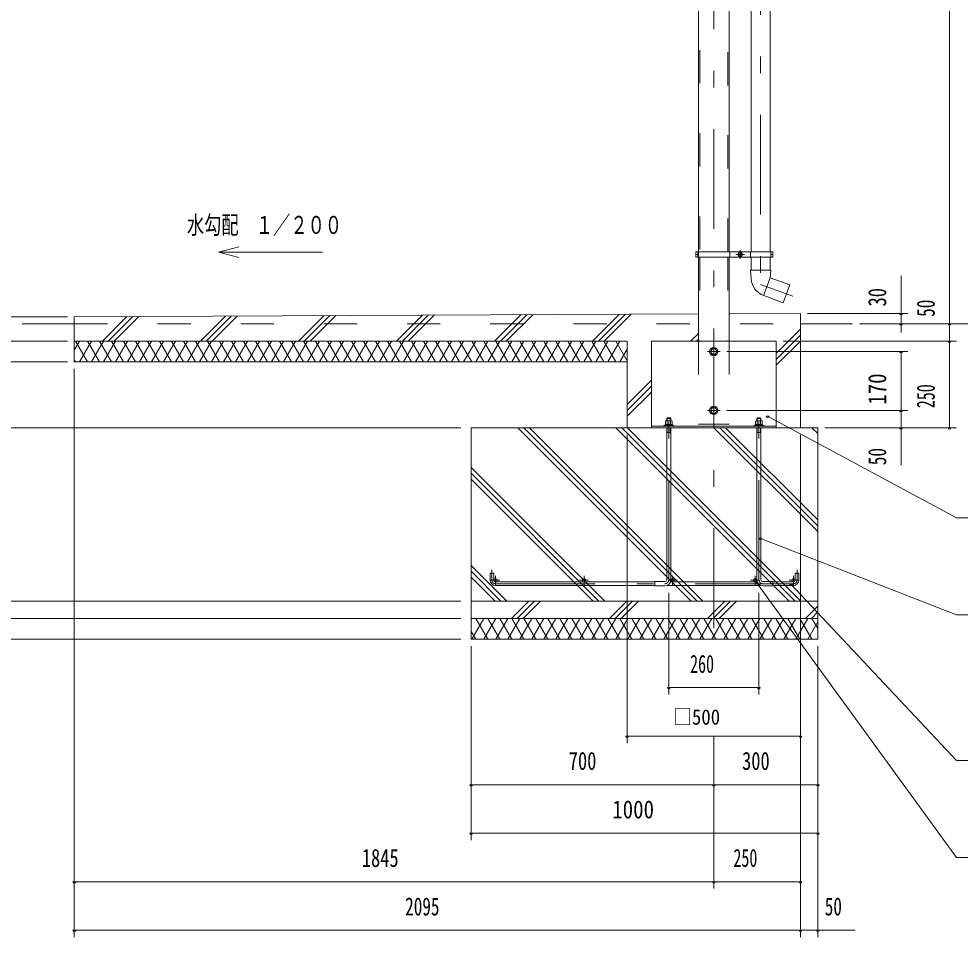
# Model space of a CAD drawing. Units: millimetres, scale not verified, with parts at other scales. Extents: x -25340 to 25345, y -10500 to 10500.
# Drawn here: x 15121 to 21910, y -3330 to 3295 of the extents above; entities that cross this region are included whole.
import ezdxf
from ezdxf.enums import TextEntityAlignment as Align

# ---------------------------------------------------------------- set-up
doc = ezdxf.new("R2010")
doc.units = ezdxf.units.MM
doc.header["$LTSCALE"] = 60
doc.linetypes.add('USER2', pattern=[10, 4, -6])
doc.linetypes.add('USER3', pattern=[24, 12, -5, 2, -5])
for name, color, linetype, lineweight in [('0-6_2-02BOLD', 7, 'Continuous', 18), ('0-7_2-12HIDDEN', 3, 'USER2', 18), ('0-8_2-22CENTER', 3, 'USER3', 18), ('0-9_2-42THIN', 4, 'Continuous', 18), ('0-A_2-52DIM', 3, 'Continuous', 18), ('0-B_2-62HATCH', 2, 'Continuous', 18)]:
    doc.layers.add(name, color=color, linetype=linetype, lineweight=lineweight)
doc.styles.add('ＭＳ ゴシック', font='')
doc.styles.get('ＭＳ ゴシック').set_extended_font_data('MS Gothic')

msp = doc.modelspace()

# ---------------------------------------------------------------- linework, layer by layer
at = {"layer": '0-6_2-02BOLD'}
for p, q in [((20021.75, 6069.93), (20021.75, 1614.93)), ((20244.5, 1614.93), (20244.5, 6069.93)), ((20401.88, 6069.93), (20401.88, 1614.93)), ((20539.38, 6069.93), (20539.38, 1614.93)), ((20002.5, 1614.93), (20002.5, 1574.93)), ((20017.75, 1594.93), (20002.5, 1594.93)), ((20017.75, 1614.93), (20017.75, 1574.93)), ((20021.75, 1614.93), (20021.75, 969.93)), ((20244.5, 1574.93), (20244.5, 969.93)), ((20248.5, 1614.93), (20248.5, 1574.93)), ((20310.69, 1602.15), (20310.69, 1587.71)), ((20310.69, 1587.71), (20323.19, 1580.5)), ((20323.19, 1580.5), (20335.69, 1587.71)), ((20397.87, 1614.93), (20397.87, 1574.93)), ((20401.88, 1574.93), (20401.88, 1482.66)), ((20539.38, 1574.93), (20539.38, 1482.66)), ((20543.37, 1614.93), (20543.37, 1574.93)), ((20543.37, 1594.93), (20558.62, 1594.93)), ((20558.62, 1614.93), (20558.62, 1574.93)), ((20398.12, 1482.66), (20543.13, 1482.66)), ((20402.52, 1418.17), (20398.12, 1482.66)), ((20539.38, 1427.66), (20492.35, 1298.45)), ((20493.05, 1298.2), (20633.31, 1247.15)), ((15520.63, 1144.93), (20021.75, 1166.42)), ((20244.5, 1167.48), (20758.12, 1169.93)), ((20758.12, 1169.93), (20758.12, 344.93)), ((15520.63, 1094.93), (15145.63, 1094.93)), ((15520.63, 1144.93), (15520.63, 819.93)), ((21133.12, 1094.93), (20758.12, 1094.93)), ((19508.12, 969.93), (15520.63, 969.93)), ((19508.12, 969.93), (19508.12, 344.93)), ((19683.12, 969.93), (19683.12, 344.93)), ((20108.59, 894.93), (20120.86, 916.18)), ((20120.86, 873.68), (20108.59, 894.93)), ((20120.86, 916.18), (20145.39, 916.18)), ((19508.12, 819.93), (15520.63, 819.93)), ((20120.86, 873.68), (20145.39, 873.68)), ((20108.59, 469.93), (20120.86, 491.18)), ((20120.86, 491.18), (20145.39, 491.18)), ((19793.13, 412.67), (19798.12, 417.67)), ((19793.13, 412.67), (19823.13, 412.67)), ((19793.13, 394.43), (19793.13, 412.67)), ((19798.12, 417.67), (19818.12, 417.67)), ((19818.12, 417.67), (19823.13, 412.67)), ((19823.13, 394.43), (19823.13, 412.67)), ((20120.86, 448.68), (20108.59, 469.93)), ((20448.13, 417.67), (20443.12, 412.67)), ((20473.13, 412.67), (20443.12, 412.67)), ((20443.12, 394.43), (20443.12, 412.67)), ((20468.12, 417.67), (20448.13, 417.67)), ((20473.13, 412.67), (20468.12, 417.67)), ((20473.13, 394.43), (20473.13, 412.67)), ((18383.13, 344.93), (18383.13, -1180.07)), ((19683.12, 356.18), (20583.13, 356.18)), ((19773.13, 361.93), (19773.13, 356.18)), ((19781.25, 369.43), (19835, 369.43)), ((19781.25, 369.43), (19781.25, 361.93)), ((19783.59, 392.17), (19783.59, 369.43)), ((19793.13, -752.57), (19793.13, 344.93)), ((19795.86, 392.17), (19795.86, 369.43)), ((19800.63, 361.93), (19808.13, 369.43)), ((19808.13, 361.93), (19815.63, 369.43)), ((19820.4, 392.17), (19820.4, 369.43)), ((19823.13, -752.57), (19823.13, 344.93)), ((19835, 369.43), (19835, 361.93)), ((20493.12, 361.93), (20423.13, 361.93)), ((20423.13, 361.93), (20423.13, 356.18)), ((20437.5, 394.43), (20433.59, 392.17)), ((20433.59, 392.17), (20433.59, 369.43)), ((20478.75, 394.43), (20437.5, 394.43)), ((20443.12, -752.57), (20443.12, 344.93)), ((20445.86, 392.17), (20445.86, 369.43)), ((20458.12, 361.93), (20450.63, 369.43)), ((20465.62, 361.93), (20458.12, 369.43)), ((20470.39, 392.17), (20470.39, 369.43)), ((20473.13, -752.57), (20473.13, 344.93)), ((20482.66, 392.17), (20478.75, 394.43)), ((20482.66, 392.17), (20482.66, 369.43)), ((20485, 369.43), (20485, 361.93)), ((20493.12, 361.93), (20493.12, 356.18)), ((19793.13, 311.18), (19823.13, 311.18)), ((20473.13, 311.18), (20443.12, 311.18)), ((18520.63, -755.07), (18520.63, -705.07)), ((18545.63, -705.07), (18520.63, -705.07)), ((18545.63, -755.07), (18545.63, -705.07)), ((20745.63, -755.07), (20745.63, -705.07)), ((18558.13, -767.57), (19708.13, -767.57)), ((18558.13, -792.57), (19708.13, -792.57)), ((19780.62, -765.07), (19708.13, -765.07)), ((19708.13, -795.07), (19708.13, -765.07)), ((19780.62, -795.07), (19708.13, -795.07)), ((20471.27, -792.57), (19794.99, -792.57)), ((20445.86, -767.57), (19820.39, -767.57)), ((20558.12, -795.07), (20485.63, -795.07)), ((20708.13, -767.57), (20558.12, -767.57)), ((20708.13, -792.57), (20558.12, -792.57)), ((20883.13, -905.07), (18383.13, -905.07)), ((20883.13, -1030.07), (18383.13, -1030.07)), ((20883.13, -1180.07), (18383.13, -1180.07))]:
    msp.add_line(p, q, dxfattribs=at)
for points in [[(20002.5, 1614.93), (20069.18, 1614.93), (20558.62, 1614.93)], [(20002.5, 1574.93), (20026.34, 1574.93), (20558.62, 1574.93)], [(20310.69, 1602.15), (20323.19, 1609.37), (20335.69, 1602.15), (20335.69, 1587.71)], [(20543.12, 1482.66), (20539.38, 1427.66), (20680.33, 1376.36), (20633.31, 1247.15)], [(19683.12, 969.93), (20583.13, 969.93), (20583.13, 344.93)], [(20145.39, 873.68), (20157.66, 894.93), (20145.39, 916.18)], [(20120.86, 448.68), (20145.39, 448.68), (20157.66, 469.93), (20145.39, 491.18)], [(18383.13, 344.93), (20883.13, 344.93), (20883.13, -1180.07)], [(19773.13, 361.93), (19843.12, 361.93), (19843.12, 356.18)], [(19783.59, 392.17), (19787.5, 394.43), (19828.75, 394.43), (19832.66, 392.17), (19832.66, 369.43)], [(20485, 369.43), (20431.25, 369.43), (20431.25, 361.93)], [(20720.63, -755.07), (20720.63, -705.07), (20745.63, -705.07)], [(20558.12, -795.07), (20558.12, -765.07), (20485.63, -765.07)]]:
    msp.add_lwpolyline(points, dxfattribs=at)
for centre, radius in [((20323.19, 1594.93), 15.62), ((20323.19, 1594.93), 12.25), ((20133.13, 894.93), 30), ((20133.13, 894.93), 20.62), ((20133.13, 469.93), 30), ((20133.13, 469.93), 20.62), ((18558.13, -755.07), 12.5), ((19196.87, -755.07), 12.5), ((19835.63, -755.07), 12.5), ((20430.63, -755.07), 12.5), ((20708.13, -755.07), 12.5)]:
    msp.add_circle(centre, radius, dxfattribs=at)
for centre, radius, start, end in [((20539.71, 1427.54), 137.5, 183.90576, 250.16731), ((19789.72, 384.97), 9.46, 49.5701, 90), ((19808.13, 359.98), 34.45, 69.13593, 110.86406), ((19826.53, 384.97), 9.46, 90, 130.42989), ((20439.72, 384.97), 9.46, 49.57011, 90), ((20458.12, 359.98), 34.45, 69.13594, 110.86407), ((20476.53, 384.97), 9.46, 90, 130.4299), ((18558.13, -755.07), 37.5, 180, 270), ((19780.62, -752.57), 42.5, 270, 0), ((19780.62, -752.57), 12.5, 270, 0), ((20485.63, -752.57), 42.5, 180, 270), ((20485.63, -752.57), 12.5, 180, 270), ((20708.13, -755.07), 37.5, 270, 0)]:
    msp.add_arc(centre, radius, start, end, dxfattribs=at)
at = {"layer": '0-7_2-12HIDDEN'}
for p, q in [((20032.25, 6069.93), (20032.25, 1614.93)), ((20234, 1614.93), (20234, 6069.93)), ((20032.25, 1574.93), (20032.25, 969.93)), ((20234, 1574.93), (20234, 969.93)), ((15520.63, 1094.93), (20758.12, 1094.93)), ((20021.75, 969.93), (20021.75, 369.93)), ((20244.5, 969.93), (20244.5, 369.93)), ((20021.75, 369.93), (20244.5, 369.93))]:
    msp.add_line(p, q, dxfattribs=at)
at = {"layer": '0-8_2-22CENTER'}
for p, q in [((20470.62, 6922.98), (20470.62, 1379.52)), ((20133.13, 6819.93), (20133.13, -1305.07)), ((20291.94, 1594.93), (20354.44, 1594.93)), ((20323.19, 1626.18), (20323.19, 1563.68)), ((20470.62, 1379.52), (20703.8, 1294.65)), ((20088.13, 894.93), (20178.13, 894.93)), ((19808.13, -752.57), (19808.13, 447.67)), ((20088.13, 469.93), (20178.13, 469.93)), ((20458.12, -752.57), (20458.12, 447.67)), ((18533.13, -755.07), (18533.13, -680.07)), ((18558.13, -787.57), (18558.13, -722.57)), ((19196.87, -787.57), (19196.87, -722.57)), ((19835.63, -787.57), (19835.63, -722.57)), ((20430.63, -787.57), (20430.63, -722.57)), ((20708.13, -787.57), (20708.13, -722.57)), ((20733.13, -755.07), (20733.13, -680.07)), ((18590.63, -755.07), (18525.63, -755.07)), ((18558.13, -780.07), (20708.13, -780.07)), ((19229.37, -755.07), (19164.37, -755.07)), ((19868.13, -755.07), (19803.13, -755.07)), ((20463.13, -755.07), (20398.13, -755.07)), ((20740.63, -755.07), (20675.63, -755.07))]:
    msp.add_line(p, q, dxfattribs=at)
for centre, radius, start, end in [((18558.13, -755.07), 25, 180, 270), ((19780.62, -752.57), 27.5, 270, 0), ((20485.63, -752.57), 27.5, 180, 270), ((20708.13, -755.07), 25, 270, 0)]:
    msp.add_arc(centre, radius, start, end, dxfattribs=at)
at = {"layer": '0-9_2-42THIN'}
for p, q in [((19796.88, 394.43), (19796.88, 416.41)), ((19819.38, 394.43), (19819.38, 416.41)), ((20446.87, 394.43), (20446.87, 416.41)), ((20469.37, 394.43), (20469.37, 416.41)), ((19796.88, 311.18), (19796.88, 344.93)), ((19819.38, 311.18), (19819.38, 344.93)), ((20446.87, 311.18), (20446.87, 344.93)), ((20469.37, 311.18), (20469.37, 344.93)), ((19793.13, 304.69), (19796.88, 311.18)), ((19819.38, 311.18), (19823.13, 304.69)), ((20446.87, 311.18), (20443.12, 304.69)), ((20473.13, 304.69), (20469.37, 311.18))]:
    msp.add_line(p, q, dxfattribs=at)
at = {"layer": '0-A_2-52DIM'}
for p, q in [((21833.13, 344.93), (21833.13, 7297.43)), ((16561.39, 1611.23), (16706.28, 1650.05)), ((16561.39, 1611.23), (17311.39, 1611.23)), ((16561.39, 1611.23), (16706.28, 1572.41)), ((21483.13, 1032.16), (21483.13, 1439.93)), ((20808.12, 1169.93), (21533.12, 1169.93)), ((21493.13, 1169.93), (21473.13, 1169.93)), ((15470.62, 1144.93), (14745.63, 1144.93)), ((21183.12, 1094.93), (22233.13, 1094.93)), ((21493.13, 1094.93), (21473.13, 1094.93)), ((21843.13, 1094.93), (21823.13, 1094.93)), ((15470.62, 969.93), (14395.63, 969.93)), ((20633.13, 969.93), (21883.13, 969.93)), ((21843.13, 969.93), (21823.13, 969.93)), ((20228.13, 894.93), (21533.12, 894.93)), ((21493.13, 894.93), (21473.13, 894.93)), ((21483.13, 74.93), (21483.13, 894.93)), ((15470.62, 819.93), (14395.63, 819.93)), ((15520.63, 769.93), (15520.63, -3330.07)), ((20228.13, 469.93), (21533.12, 469.93)), ((20531.17, 428.62), (20511.17, 428.62)), ((21493.13, 469.93), (21473.13, 469.93)), ((18308.13, 344.93), (14045.63, 344.93)), ((20933.13, 344.93), (21883.13, 344.93)), ((21493.13, 344.93), (21473.13, 344.93)), ((21843.13, 344.93), (21823.13, 344.93)), ((19508.12, 294.93), (19508.12, -1930.07)), ((20758.12, 294.93), (20758.12, -3330.07)), ((20475.82, -451.73), (20455.82, -451.73)), ((20465.82, -451.73), (21883.13, -1005.07)), ((20444.25, -761.97), (20424.25, -761.97)), ((20434.25, -761.97), (21883.13, -2755.07)), ((20700.4, -786.39), (20680.4, -786.39)), ((19808.13, -845.07), (19808.13, -1580.07)), ((20458.12, -845.07), (20458.12, -1580.07)), ((18308.13, -905.07), (14395.63, -905.07)), ((23433.12, -1005.07), (21883.13, -1005.07)), ((18308.13, -1030.07), (14395.63, -1030.07)), ((18308.13, -1180.07), (13695.63, -1180.07)), ((18383.13, -1230.07), (18383.13, -2630.07)), ((20883.13, -1230.07), (20883.13, -3330.07)), ((19818.13, -1530.07), (19798.13, -1530.07)), ((20458.12, -1530.07), (19808.13, -1530.07)), ((20468.12, -1530.07), (20448.12, -1530.07)), ((19518.12, -1880.07), (19498.12, -1880.07)), ((20758.12, -1880.07), (19508.12, -1880.07)), ((20133.13, -1880.07), (20133.13, -2980.07)), ((20768.12, -1880.07), (20748.12, -1880.07)), ((18393.13, -2230.07), (18373.13, -2230.07)), ((20883.13, -2230.07), (18383.13, -2230.07)), ((20143.13, -2230.07), (20123.13, -2230.07)), ((20893.13, -2230.07), (20873.13, -2230.07)), ((18393.13, -2580.07), (18373.13, -2580.07)), ((20883.13, -2580.07), (18383.13, -2580.07)), ((20893.13, -2580.07), (20873.13, -2580.07)), ((21883.13, -2755.07), (23433.12, -2755.07)), ((15530.63, -2930.07), (15510.63, -2930.07)), ((20758.12, -2930.07), (15520.63, -2930.07)), ((20143.13, -2930.07), (20123.13, -2930.07)), ((20768.12, -2930.07), (20748.12, -2930.07)), ((15530.63, -3280.07), (15510.63, -3280.07)), ((15520.63, -3280.07), (21153.13, -3280.07)), ((20768.12, -3280.07), (20748.12, -3280.07)), ((20893.13, -3280.07), (20873.13, -3280.07))]:
    msp.add_line(p, q, dxfattribs=at)
for points in [[(20521.17, 428.62), (21883.13, -305.07), (23883.13, -305.07)], [(20690.4, -786.39), (21883.13, -2055.07), (23433.12, -2055.07)]]:
    msp.add_lwpolyline(points, dxfattribs=at)
for centre in [(21483.13, 1169.93), (21483.13, 1094.93), (21833.13, 1094.93), (21833.13, 969.93), (21483.13, 894.93), (20521.17, 428.62), (21483.13, 469.93), (21483.13, 344.93), (21833.13, 344.93), (20465.82, -451.73), (20434.25, -761.97), (20690.4, -786.39), (19808.13, -1530.07), (20458.12, -1530.07), (19508.12, -1880.07), (20758.12, -1880.07), (18383.13, -2230.07), (20133.13, -2230.07), (20883.13, -2230.07), (18383.13, -2580.07), (20883.13, -2580.07), (15520.63, -2930.07), (20133.13, -2930.07), (20758.12, -2930.07), (15520.63, -3280.07), (20758.12, -3280.07), (20883.13, -3280.07)]:
    msp.add_arc(centre, 10, 180, 0, dxfattribs=at)
at = {"layer": '0-B_2-62HATCH'}
for p, q in [((17844.38, 969.93), (18031.36, 1156.91)), ((17886.8, 969.93), (18073.99, 1157.12)), ((17929.23, 969.93), (18116.62, 1157.32)), ((18551.49, 969.93), (18741.86, 1160.31)), ((18593.91, 969.93), (18784.49, 1160.51)), ((18636.34, 969.93), (18827.12, 1160.71)), ((19258.59, 969.93), (19452.36, 1163.7)), ((19301.02, 969.93), (19494.99, 1163.9)), ((19343.44, 969.93), (19537.62, 1164.1)), ((20244.5, 1163.88), (20248.12, 1167.5)), ((15723.06, 969.93), (15899.87, 1146.74)), ((15765.48, 969.93), (15942.5, 1146.94)), ((15807.91, 969.93), (15985.13, 1147.15)), ((16430.17, 969.93), (16610.37, 1150.13)), ((16472.59, 969.93), (16653, 1150.34)), ((16515.02, 969.93), (16695.63, 1150.54)), ((17137.27, 969.93), (17320.87, 1153.52)), ((17179.7, 969.93), (17363.49, 1153.73)), ((17222.12, 969.93), (17406.12, 1153.93)), ((19965.7, 969.93), (20021.75, 1025.98)), ((20583.13, 880.25), (20758.12, 1055.25)), ((15520.63, 905.85), (15557.62, 969.93)), ((15615.36, 819.93), (15528.76, 969.93)), ((15557.62, 819.93), (15644.22, 969.93)), ((15701.96, 819.93), (15615.36, 969.93)), ((15644.22, 819.93), (15730.83, 969.93)), ((15788.56, 819.93), (15701.96, 969.93)), ((15730.83, 819.93), (15817.43, 969.93)), ((15875.16, 819.93), (15788.56, 969.93)), ((15817.43, 819.93), (15904.03, 969.93)), ((15961.77, 819.93), (15875.17, 969.93)), ((15904.03, 819.93), (15990.63, 969.93)), ((16048.37, 819.93), (15961.77, 969.93)), ((15990.63, 819.93), (16077.24, 969.93)), ((16134.97, 819.93), (16048.37, 969.93)), ((16077.24, 819.93), (16163.84, 969.93)), ((16221.58, 819.93), (16134.97, 969.93)), ((16163.84, 819.93), (16250.44, 969.93)), ((16308.18, 819.93), (16221.58, 969.93)), ((16250.44, 819.93), (16337.05, 969.93)), ((16394.78, 819.93), (16308.18, 969.93)), ((16337.05, 819.93), (16423.65, 969.93)), ((16481.38, 819.93), (16394.78, 969.93)), ((16423.65, 819.93), (16510.25, 969.93)), ((16567.99, 819.93), (16481.38, 969.93)), ((16510.25, 819.93), (16596.85, 969.93)), ((16654.59, 819.93), (16567.99, 969.93)), ((16596.85, 819.93), (16683.46, 969.93)), ((16741.19, 819.93), (16654.59, 969.93)), ((16683.46, 819.93), (16770.06, 969.93)), ((16827.8, 819.93), (16741.19, 969.93)), ((16770.06, 819.93), (16856.66, 969.93)), ((16914.4, 819.93), (16827.8, 969.93)), ((16856.66, 819.93), (16943.26, 969.93)), ((17001, 819.93), (16914.4, 969.93)), ((16943.27, 819.93), (17029.86, 969.93)), ((17087.6, 819.93), (17001, 969.93)), ((17029.86, 819.93), (17116.47, 969.93)), ((17174.21, 819.93), (17087.6, 969.93)), ((17116.47, 819.93), (17203.07, 969.93)), ((17260.8, 819.93), (17174.21, 969.93)), ((17203.07, 819.93), (17289.68, 969.93)), ((17347.41, 819.93), (17260.81, 969.93)), ((17289.68, 819.93), (17376.27, 969.93)), ((17434.01, 819.93), (17347.41, 969.93)), ((17376.27, 819.93), (17462.88, 969.93)), ((17520.61, 819.93), (17434.01, 969.93)), ((17462.88, 819.93), (17549.48, 969.93)), ((17607.22, 819.93), (17520.61, 969.93)), ((17549.48, 819.93), (17636.08, 969.93)), ((17693.82, 819.93), (17607.22, 969.93)), ((17636.08, 819.93), (17722.69, 969.93)), ((17780.42, 819.93), (17693.82, 969.93)), ((17722.69, 819.93), (17809.29, 969.93)), ((17867.02, 819.93), (17780.42, 969.93)), ((17809.29, 819.93), (17895.89, 969.93)), ((17953.63, 819.93), (17867.02, 969.93)), ((17895.89, 819.93), (17982.49, 969.93)), ((18040.23, 819.93), (17953.63, 969.93)), ((17982.49, 819.93), (18069.1, 969.93)), ((18126.83, 819.93), (18040.23, 969.93)), ((18069.1, 819.93), (18155.7, 969.93)), ((18213.44, 819.93), (18126.83, 969.93)), ((18155.7, 819.93), (18242.3, 969.93)), ((18300.04, 819.93), (18213.44, 969.93)), ((18242.3, 819.93), (18328.9, 969.93)), ((18386.64, 819.93), (18300.04, 969.93)), ((18328.91, 819.93), (18415.51, 969.93)), ((18473.24, 819.93), (18386.64, 969.93)), ((18415.51, 819.93), (18502.11, 969.93)), ((18559.85, 819.93), (18473.24, 969.93)), ((18502.11, 819.93), (18588.71, 969.93)), ((18646.45, 819.93), (18559.85, 969.93)), ((18588.71, 819.93), (18675.32, 969.93)), ((18733.05, 819.93), (18646.45, 969.93)), ((18675.32, 819.93), (18761.92, 969.93)), ((18819.65, 819.93), (18733.05, 969.93)), ((18761.92, 819.93), (18848.52, 969.93)), ((18906.25, 819.93), (18819.65, 969.93)), ((18848.52, 819.93), (18935.12, 969.93)), ((18992.86, 819.93), (18906.26, 969.93)), ((18935.12, 819.93), (19021.72, 969.93)), ((19079.46, 819.93), (18992.86, 969.93)), ((19021.73, 819.93), (19108.33, 969.93)), ((19166.06, 819.93), (19079.46, 969.93)), ((19108.33, 819.93), (19194.93, 969.93)), ((19252.67, 819.93), (19166.06, 969.93)), ((19194.93, 819.93), (19281.53, 969.93)), ((19339.27, 819.93), (19252.67, 969.93)), ((19281.53, 819.93), (19368.14, 969.93)), ((19425.87, 819.93), (19339.27, 969.93)), ((19368.14, 819.93), (19454.74, 969.93)), ((19508.12, 827.47), (19425.87, 969.93)), ((20008.13, 969.93), (20021.75, 983.56)), ((20583.13, 837.83), (20758.12, 1012.82)), ((20583.13, 795.4), (20758.12, 970.4)), ((19454.74, 819.93), (19508.12, 912.4)), ((15528.76, 819.93), (15520.63, 834.01)), ((19508.12, 512.36), (19683.12, 687.36)), ((19508.12, 469.93), (19683.12, 644.93)), ((19508.12, 427.5), (19683.12, 602.5)), ((18719.38, 344.93), (19969.38, -905.07)), ((18761.81, 344.93), (20011.8, -905.07)), ((18804.23, 344.93), (20054.23, -905.07)), ((19426.49, 344.93), (20676.49, -905.07)), ((19468.91, 344.93), (20718.91, -905.07)), ((19511.34, 344.93), (20761.34, -905.07)), ((20133.59, 344.93), (20883.13, -404.6)), ((20176.02, 344.93), (20883.13, -362.17)), ((20218.44, 344.93), (20883.13, -319.75)), ((20754.91, 344.93), (20758.12, 348.14)), ((20840.7, 344.93), (20883.13, 302.51)), ((18383.13, 58.93), (19347.13, -905.07)), ((18383.13, 16.5), (19304.7, -905.07)), ((18383.13, -25.92), (19262.27, -905.07)), ((18383.13, -648.18), (18640.02, -905.07)), ((18383.13, -690.6), (18597.59, -905.07)), ((18383.13, -733.03), (18555.17, -905.07)), ((18672.81, -1030.07), (18797.8, -905.07)), ((18715.23, -1030.07), (18840.23, -905.07)), ((18757.66, -1030.07), (18882.66, -905.07)), ((19379.91, -1030.07), (19504.91, -905.07)), ((19422.34, -1030.07), (19547.34, -905.07)), ((19464.77, -1030.07), (19589.76, -905.07)), ((20087.02, -1030.07), (20212.02, -905.07)), ((20129.44, -1030.07), (20254.44, -905.07)), ((20171.87, -1030.07), (20296.87, -905.07)), ((20794.13, -1030.07), (20883.13, -941.07)), ((20836.55, -1030.07), (20883.13, -983.5)), ((18383.13, -1036.15), (18386.64, -1030.07)), ((18386.64, -1180.07), (18473.24, -1030.07)), ((18502.11, -1180.07), (18415.51, -1030.07)), ((18473.24, -1180.07), (18559.85, -1030.07)), ((18588.71, -1180.07), (18502.11, -1030.07)), ((18559.85, -1180.07), (18646.45, -1030.07)), ((18675.32, -1180.07), (18588.71, -1030.07)), ((18646.45, -1180.07), (18733.05, -1030.07)), ((18761.92, -1180.07), (18675.32, -1030.07)), ((18733.05, -1180.07), (18819.65, -1030.07)), ((18848.52, -1180.07), (18761.92, -1030.07)), ((18819.65, -1180.07), (18906.25, -1030.07)), ((18935.12, -1180.07), (18848.52, -1030.07)), ((18906.25, -1180.07), (18992.86, -1030.07)), ((19021.73, -1180.07), (18935.12, -1030.07)), ((18992.86, -1180.07), (19079.46, -1030.07)), ((19108.33, -1180.07), (19021.72, -1030.07)), ((19079.46, -1180.07), (19166.06, -1030.07)), ((19194.93, -1180.07), (19108.33, -1030.07)), ((19166.06, -1180.07), (19252.67, -1030.07)), ((19281.53, -1180.07), (19194.93, -1030.07)), ((19252.67, -1180.07), (19339.27, -1030.07)), ((19368.14, -1180.07), (19281.53, -1030.07)), ((19339.27, -1180.07), (19425.87, -1030.07)), ((19454.74, -1180.07), (19368.14, -1030.07)), ((19425.87, -1180.07), (19512.47, -1030.07)), ((19541.34, -1180.07), (19454.74, -1030.07)), ((19512.47, -1180.07), (19599.08, -1030.07)), ((19627.94, -1180.07), (19541.34, -1030.07)), ((19599.08, -1180.07), (19685.68, -1030.07)), ((19714.55, -1180.07), (19627.94, -1030.07)), ((19685.68, -1180.07), (19772.28, -1030.07)), ((19801.15, -1180.07), (19714.55, -1030.07)), ((19772.28, -1180.07), (19858.88, -1030.07)), ((19887.75, -1180.07), (19801.15, -1030.07)), ((19858.88, -1180.07), (19945.49, -1030.07)), ((19974.36, -1180.07), (19887.75, -1030.07)), ((19945.49, -1180.07), (20032.09, -1030.07)), ((20060.96, -1180.07), (19974.35, -1030.07)), ((20032.09, -1180.07), (20118.69, -1030.07)), ((20147.56, -1180.07), (20060.96, -1030.07)), ((20118.69, -1180.07), (20205.29, -1030.07)), ((20234.16, -1180.07), (20147.56, -1030.07)), ((20205.29, -1180.07), (20291.89, -1030.07)), ((20320.77, -1180.07), (20234.16, -1030.07)), ((20291.89, -1180.07), (20378.5, -1030.07)), ((20407.37, -1180.07), (20320.77, -1030.07)), ((20378.5, -1180.07), (20465.1, -1030.07)), ((20493.97, -1180.07), (20407.37, -1030.07)), ((20465.1, -1180.07), (20551.7, -1030.07)), ((20580.57, -1180.07), (20493.97, -1030.07)), ((20551.7, -1180.07), (20638.31, -1030.07)), ((20667.17, -1180.07), (20580.57, -1030.07)), ((20638.31, -1180.07), (20724.91, -1030.07)), ((20753.78, -1180.07), (20667.17, -1030.07)), ((20724.91, -1180.07), (20811.51, -1030.07)), ((20840.38, -1180.07), (20753.78, -1030.07)), ((20811.51, -1180.07), (20883.13, -1056.03)), ((20883.13, -1104.11), (20840.38, -1030.07)), ((20878.98, -1030.07), (20883.13, -1025.92)), ((18415.51, -1180.07), (18383.13, -1123.99))]:
    msp.add_line(p, q, dxfattribs=at)

# ---------------------------------------------------------------- texts
at = {"layer": '0-A_2-52DIM', "color": 7, "style": 'ＭＳ ゴシック'}
for s, height, width, p in [('水勾配\u3000１／２００', 130.2, 0.7, (16332.93, 1703.99)), ('260', 130.2, 0.65, (19961.88, -1462.3)), ('□500', 110.7, 0.9, (19839.37, -1830.07)), ('700', 130.2, 0.75, (19086.87, -2162.3)), ('300', 130.2, 0.75, (20336.88, -2162.3)), ('1000', 130.2, 0.85, (19400.63, -2512.3)), ('1845', 130.2, 0.75, (17594.38, -2862.3)), ('250', 130.2, 0.65, (20274.38, -2862.3)), ('2095', 130.2, 0.7, (17906.88, -3212.3)), ('50', 130.2, 0.7, (20933.13, -3212.3))]:
    msp.add_text(s, height=height, dxfattribs=dict(at, width=width)).set_placement(p, align=Align.BOTTOM_LEFT)
for s, width, p in [('30', 0.75, (21415.36, 1219.93)), ('50', 0.7, (21765.36, 1144.93)), ('170', 0.85, (21415.36, 511.18)), ('250', 0.65, (21765.36, 486.18)), ('50', 0.7, (21415.36, 74.93))]:
    msp.add_text(s, height=130.2, rotation=90, dxfattribs=dict(at, width=width)).set_placement(p, align=Align.BOTTOM_LEFT)

doc.saveas('drawing.dxf')
